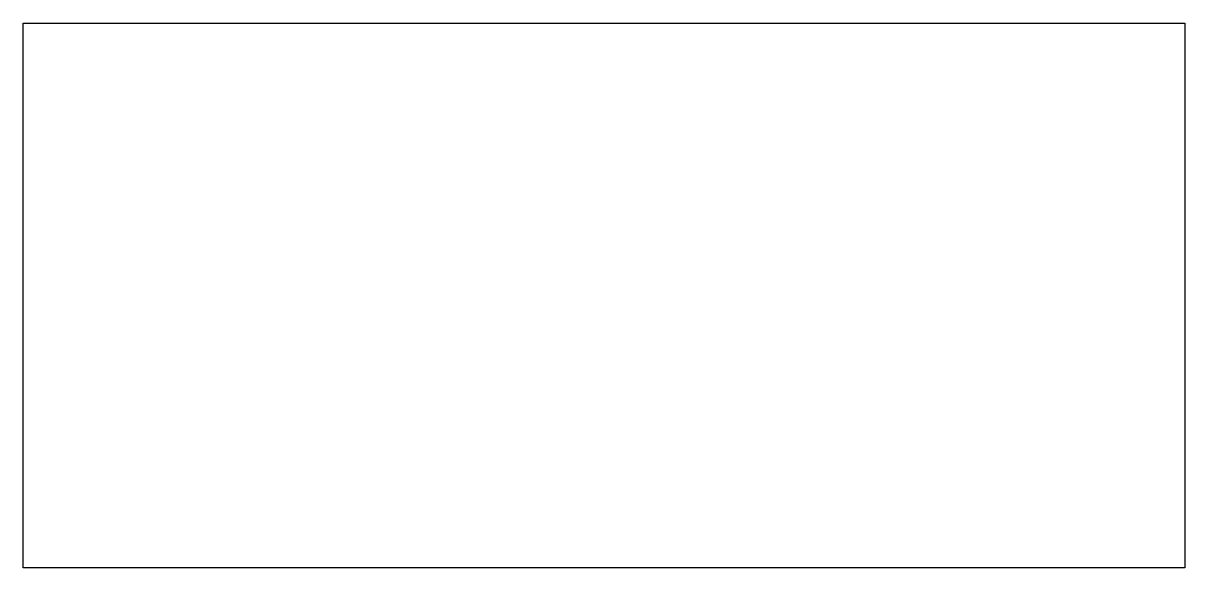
# Model space of a CAD drawing. Header units: inches. Extents: x -2 to 2, y 0 to 1.88.
import ezdxf

# ---------------------------------------------------------------- set-up
doc = ezdxf.new("R2010")
doc.units = ezdxf.units.IN
doc.header["$LTSCALE"] = 0.5
doc.header["$MEASUREMENT"] = 0
doc.layers.add('Hardware', color=242, linetype='CONTINUOUS')

msp = doc.modelspace()

# ---------------------------------------------------------------- linework, layer by layer
at = {"layer": 'Hardware', "linetype": 'Continuous', "transparency": 16777216}
for p, q in [((-2, 0), (-2, 1.875)), ((-2, 1.875), (2, 1.875)), ((2, 1.875), (2, 0))]:
    msp.add_line(p, q, dxfattribs=at)
at = {"layer": 'Hardware', "transparency": 16777216}
msp.add_line((2, 0), (-2, 0), dxfattribs=at)

doc.saveas('drawing.dxf')
